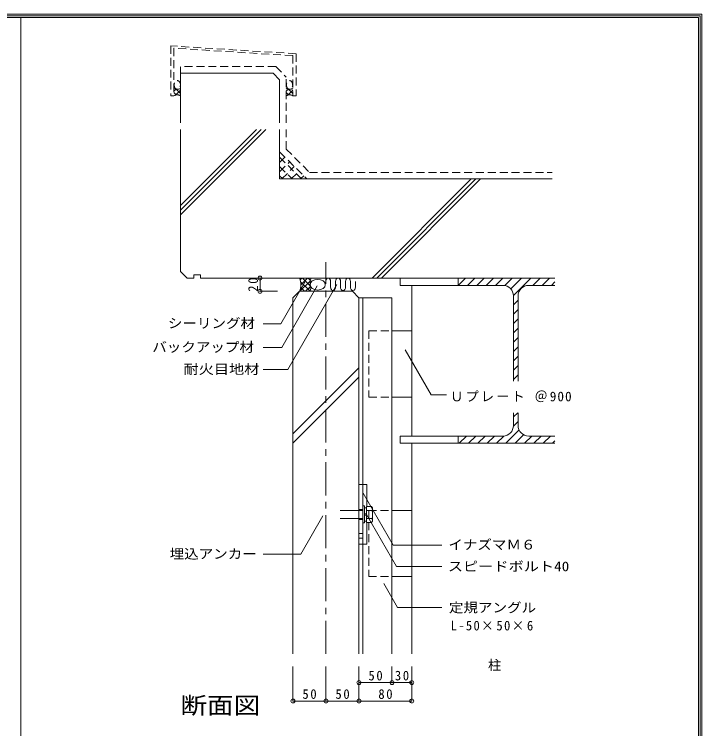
# Model space of a CAD drawing. Units: millimetres at full size, sheet at 1:10. Extents: x -2890 to 2450, y -2020 to 1800.
# Drawn here: x 1409 to 2450, y 719 to 1800 of the extents above; entities that cross this region are included whole.
import ezdxf
from ezdxf.enums import TextEntityAlignment as Align

# ---------------------------------------------------------------- set-up
doc = ezdxf.new("R2010")
doc.units = ezdxf.units.MM
doc.header["$LTSCALE"] = 10
doc.header["$PDMODE"] = 32
doc.header["$PDSIZE"] = 6
for name, pattern in [('CHAIN1', [8, 5, -1, 1, -1]), ('DASHED1', [1.8, 1.2, -0.6]), ('DASHED2', [3, 2, -1])]:
    doc.linetypes.add(name, pattern=pattern)
doc.layers.add('0-0', color=7, linetype='Continuous', lineweight=18)
doc.styles.add('ＭＳ ゴシック', font='')
doc.styles.get('ＭＳ ゴシック').set_extended_font_data('MS Gothic')

msp = doc.modelspace()

# ---------------------------------------------------------------- linework, layer by layer
at = {"layer": '0-0'}
for p, q in [((2450, 1800), (-2890, 1800)), ((2447.5, 1797.5), (-2887.5, 1797.5)), ((2445, 1795), (-2885, 1795)), ((1419, 1795), (1419, -1815)), ((2447.5, -1820), (2447.5, 1797.5)), ((2450, -1820), (2450, 1800)), ((1660.83, 1635.81), (1660.83, 1710.81)), ((1800.83, 1710.81), (1660.83, 1710.81)), ((1800.83, 1710.81), (1810.83, 1700.81)), ((1810.83, 1700.81), (1810.83, 1635.81)), ((1660.83, 1410.81), (1660.83, 1625.81)), ((1775.72, 1625.81), (1660.83, 1510.92)), ((1789.86, 1625.81), (1660.83, 1496.77)), ((1782.79, 1625.81), (1660.83, 1503.85)), ((1810.83, 1625.81), (1810.83, 1550.81)), ((1810.83, 1589.92), (1811.88, 1590.97)), ((1810.83, 1550.81), (2223.54, 1550.81)), ((2100.72, 1550.78), (1950.72, 1400.78)), ((2107.79, 1550.78), (1957.79, 1400.78)), ((2114.86, 1550.78), (1964.86, 1400.78)), ((1660.83, 1410.81), (1670.83, 1400.81)), ((1680.83, 1405.81), (1680.83, 1400.81)), ((1670.83, 1400.81), (1680.83, 1400.81)), ((1690.83, 1400.81), (1840.83, 1400.81)), ((1840.83, 1400.81), (2015.83, 1400.81)), ((1841.44, 1380.81), (1857.36, 1396.73)), ((1841.89, 1398.17), (1844.47, 1400.75)), ((1842.6, 1395.19), (1856.98, 1380.81)), ((1842.97, 1390.82), (1852.96, 1400.81)), ((1845.46, 1400.81), (1856.75, 1389.53)), ((1853.95, 1400.81), (1857.49, 1397.27)), ((1888.06, 1395.91), (1888.06, 1386.91)), ((1895.56, 1386.91), (1895.56, 1395.91)), ((1903.06, 1395.91), (1903.06, 1386.91)), ((1910.56, 1386.91), (1910.56, 1395.91)), ((1918.06, 1395.91), (1918.06, 1386.91)), ((1925.56, 1386.91), (1925.56, 1395.91)), ((1993.46, 1400.81), (1993.46, 1389.81)), ((1993.46, 1400.78), (2227.72, 1400.78)), ((2025.83, 1400.78), (2125.83, 1400.78)), ((2080.96, 1389.81), (2080.96, 1400.81)), ((2081.16, 1389.81), (2092.16, 1400.81)), ((2095.31, 1389.81), (2106.31, 1400.81)), ((2109.45, 1389.81), (2120.45, 1400.81)), ((2123.59, 1389.81), (2134.59, 1400.81)), ((2137.73, 1389.81), (2148.73, 1400.81)), ((2151.65, 1389.58), (2162.87, 1400.81)), ((2160.79, 1384.58), (2177.02, 1400.81)), ((2164.94, 1374.59), (2191.16, 1400.81)), ((2194.3, 1389.81), (2205.3, 1400.81)), ((2208.44, 1389.81), (2219.44, 1400.81)), ((2222.59, 1389.81), (2227.72, 1394.94)), ((1842.64, 1386.66), (1848.49, 1380.81)), ((1849.93, 1380.81), (1856.88, 1387.77)), ((2148.96, 1389.81), (1993.46, 1389.81)), ((2010.96, 1389.81), (2010.96, 1161.81)), ((2187.96, 1389.81), (2227.72, 1389.81)), ((1830.96, 1370.81), (1840.96, 1380.81)), ((1840.96, 1380.81), (1920.96, 1380.81)), ((1858.41, 1380.81), (1858.55, 1380.94)), ((1920.96, 1380.81), (1930.96, 1370.81)), ((2164.96, 1373.81), (2164.96, 1244.83)), ((2171.96, 1373.81), (2171.96, 1244.83)), ((1830.96, 1370.81), (1830.96, 832.06)), ((1930.96, 1370.81), (1980.96, 1370.81)), ((1930.96, 1370.81), (1930.96, 832.06)), ((1936.96, 1370.81), (1936.96, 1140.58)), ((1980.96, 1370.81), (1980.96, 1140.9)), ((2164.96, 1360.47), (2171.96, 1367.47)), ((2164.96, 1346.33), (2171.96, 1353.33)), ((2164.96, 1332.19), (2171.96, 1339.19)), ((1980.79, 1320.81), (2011.03, 1320.81)), ((2164.96, 1318.04), (2171.96, 1325.05)), ((2164.96, 1303.9), (2171.96, 1310.9)), ((2164.96, 1289.76), (2171.96, 1296.76)), ((2164.96, 1275.62), (2171.96, 1282.62)), ((1930.96, 1264.95), (1830.96, 1164.95)), ((2164.96, 1261.48), (2171.96, 1268.48)), ((2164.96, 1247.33), (2171.96, 1254.33)), ((1930.96, 1250.81), (1830.96, 1150.81)), ((1981, 1220.81), (2010.83, 1220.81)), ((2164.96, 1177.81), (2164.96, 1197.2)), ((2164.96, 1190.77), (2171.4, 1197.2)), ((2171.96, 1177.81), (2171.96, 1197)), ((2164.92, 1176.58), (2171.96, 1183.62)), ((2153.29, 1150.81), (2173.48, 1171)), ((1993.46, 1161.81), (1993.46, 1150.81)), ((2148.96, 1161.81), (1993.46, 1161.81)), ((2080.96, 1150.81), (2080.96, 1161.81)), ((2082.58, 1150.81), (2093.58, 1161.81)), ((2096.72, 1150.81), (2107.72, 1161.81)), ((2110.86, 1150.81), (2121.86, 1161.81)), ((2125.01, 1150.81), (2136.01, 1161.81)), ((2139.15, 1150.81), (2150.2, 1161.86)), ((2167.43, 1150.81), (2180.36, 1163.73)), ((2181.58, 1150.81), (2192.58, 1161.81)), ((2187.96, 1161.81), (2227.72, 1161.81)), ((2195.72, 1150.81), (2206.72, 1161.81)), ((2209.86, 1150.81), (2220.86, 1161.81)), ((1993.46, 1150.81), (2227.72, 1150.81)), ((2010.96, 1150.81), (2010.96, 832.06)), ((2224, 1150.81), (2227.72, 1154.53)), ((1936.96, 1140.81), (1936.96, 1078.26)), ((1980.96, 1140.81), (1980.96, 832.06)), ((1930.96, 1111.42), (1930.96, 1115.81)), ((1930.96, 1088.26), (1942.96, 1088.26)), ((1936.96, 1088.26), (1936.96, 998.26)), ((1942.96, 1088.26), (1942.96, 1055.36)), ((1936.94, 1049.26), (1902.26, 1049.26)), ((1939.26, 1056.26), (1936.96, 1056.26)), ((1939.26, 1030.26), (1939.26, 1056.26)), ((1939.26, 1053.26), (1942.26, 1053.26)), ((1942.26, 1055.36), (1950.05, 1055.36)), ((1942.26, 1031.16), (1942.26, 1055.36)), ((1950.26, 1049.31), (1942.26, 1049.31)), ((1951.27, 1053.26), (1950.05, 1055.36)), ((1950.26, 1049.31), (1951.27, 1051.04)), ((1950.26, 1049.31), (1951.27, 1047.58)), ((1951.27, 1033.26), (1951.27, 1053.26)), ((1981.15, 1049.31), (2010.93, 1049.31)), ((1939.26, 1044.26), (1942.26, 1044.26)), ((1939.26, 1042.26), (1942.26, 1042.26)), ((1950.26, 1037.21), (1951.27, 1038.94)), ((1936.94, 1037.26), (1902.26, 1037.26)), ((1939.26, 1030.26), (1936.96, 1030.26)), ((1939.26, 1033.26), (1942.26, 1033.26)), ((1950.26, 1037.21), (1942.26, 1037.21)), ((1942.26, 1031.16), (1950.05, 1031.16)), ((1942.96, 1031.16), (1942.96, 998.26)), ((1951.27, 1033.26), (1950.05, 1031.16)), ((1950.26, 1037.21), (1951.27, 1035.48)), ((1936.96, 1008.26), (1936.96, 832.06)), ((1981.99, 949.31), (2010.93, 949.31))]:
    msp.add_line(p, q, dxfattribs=at)
at = {"layer": '0-0', "linetype": 'DASHED1'}
for p, q in [((1646.03, 1752.19), (1646.03, 1676.6)), ((1835.63, 1740.31), (1646.03, 1752.19)), ((1650.83, 1748.67), (1650.83, 1676.6)), ((1830.83, 1737.4), (1650.83, 1748.67)), ((1830.83, 1737.4), (1830.83, 1676.6)), ((1835.63, 1740.31), (1835.63, 1676.6)), ((1804.97, 1720.81), (1660.83, 1720.81)), ((1660.83, 1710.81), (1660.83, 1720.66)), ((1804.97, 1720.81), (1820.83, 1704.95)), ((1820.83, 1635.81), (1820.83, 1704.95)), ((1650.83, 1683.54), (1654.02, 1686.73)), ((1654.15, 1686.71), (1660.83, 1680.03)), ((1820.83, 1683.54), (1824.02, 1686.73)), ((1824.15, 1686.71), (1830.83, 1680.03)), ((1646.03, 1676.6), (1650.83, 1676.6)), ((1650.83, 1681.55), (1654.32, 1678.06)), ((1653.7, 1677.92), (1660.83, 1685.06)), ((1820.83, 1681.55), (1824.32, 1678.06)), ((1823.7, 1677.92), (1830.83, 1685.06)), ((1835.63, 1676.6), (1830.83, 1676.6)), ((1820.83, 1596.16), (1820.83, 1625.81)), ((1810.83, 1592.02), (1852.04, 1550.81)), ((1820.83, 1596.16), (1856.18, 1560.81)), ((1810.83, 1575.78), (1818.95, 1583.9)), ((1810.83, 1583.82), (1843.84, 1550.81)), ((1810.83, 1561.64), (1826.02, 1576.83)), ((1810.83, 1569.68), (1829.69, 1550.81)), ((1814.14, 1550.81), (1833.09, 1569.76)), ((1828.28, 1550.81), (1840.16, 1562.69)), ((1856.18, 1560.81), (2223.54, 1560.81)), ((1810.83, 1555.53), (1815.55, 1550.81)), ((1842.42, 1550.81), (1847.23, 1555.62)), ((1945.96, 1320.81), (1945.96, 1220.81)), ((1945.96, 1320.81), (1981, 1320.81)), ((1945.96, 1220.81), (1980.79, 1220.81)), ((1945.68, 1049.31), (1945.68, 949.31)), ((1945.68, 1049.31), (1980.74, 1049.31)), ((1945.68, 949.31), (1981.57, 949.31))]:
    msp.add_line(p, q, dxfattribs=at)
at = {"layer": '0-0', "color": 4, "linetype": 'CHAIN1'}
msp.add_line((1880.96, 832.06), (1880.96, 1425.07), dxfattribs=at)
at = {"layer": '0-0', "color": 4}
for p, q in [((1781.11, 1380.81), (1781.11, 1400.81)), ((1781.11, 1400.81), (1807.44, 1400.81)), ((1849.23, 1394.85), (1812.81, 1331.78)), ((1867.82, 1389.08), (1813.95, 1295.78)), ((1897.31, 1391), (1823, 1262.3)), ((1781.11, 1380.81), (1807.44, 1380.81)), ((1812.81, 1331.78), (1785.74, 1331.78)), ((1813.95, 1295.78), (1785.74, 1295.78)), ((2001.11, 1292.37), (2040.44, 1224.26)), ((1823, 1262.3), (1785.74, 1262.3)), ((2063.32, 1224.26), (2040.44, 1224.26)), ((1937.52, 1075.5), (1982.91, 996.88)), ((1876.13, 1040.94), (1842.83, 983.27)), ((1942.45, 1042.9), (1987.82, 964.32)), ((1982.91, 996.88), (2056.63, 996.88)), ((1842.83, 983.27), (1785.74, 983.27)), ((1987.82, 964.32), (2056.63, 964.32)), ((1968.45, 938.55), (1989.42, 902.23)), ((1989.42, 902.23), (2056.63, 902.23)), ((1830.96, 760.9), (1830.96, 812.94)), ((1880.96, 760.9), (1880.96, 812.94)), ((1930.96, 760.9), (1930.96, 812.94)), ((1930.96, 788.86), (1930.96, 812.94)), ((1980.97, 788.86), (1980.97, 812.94)), ((2010.97, 760.9), (2010.97, 812.94)), ((2010.97, 788.86), (2010.97, 812.94)), ((1980.97, 788.86), (1930.96, 788.86)), ((2010.97, 788.86), (1980.97, 788.86)), ((1830.96, 760.9), (1880.96, 760.9)), ((1880.96, 760.9), (1930.96, 760.9)), ((1930.96, 760.9), (2010.97, 760.9))]:
    msp.add_line(p, q, dxfattribs=at)
at = {"layer": '0-0', "color": 4, "linetype": 'DASHED2'}
for p, q in [((1936.96, 1050.76), (1930.96, 1050.76)), ((1936.96, 1035.76), (1930.96, 1035.76))]:
    msp.add_line(p, q, dxfattribs=at)
at = {"layer": '0-0', "color": 4, "linetype": 'DASHED1'}
for p, q in [((1936.96, 1014.26), (1930.96, 1014.26)), ((1936.96, 1007.26), (1930.96, 1007.26))]:
    msp.add_line(p, q, dxfattribs=at)
at = {"layer": '0-0'}
for points in [[(2200, -2015), (2445, -1820), (2445, 1795)], [(1680.83, 1405.81), (1690.83, 1405.81), (1690.83, 1400.81)], [(1930.96, 1088.26), (1930.96, 998.26), (1942.96, 998.26)]]:
    msp.add_lwpolyline(points, dxfattribs=at)
at = {"layer": '0-0', "linetype": 'DASHED1'}
for centre, radius, start, end in [((1655.83, 1699.61), 13, 247.38477, 292.61523), ((1825.83, 1699.61), 13, 247.38477, 292.61523), ((1655.83, 1669.53), 8.66, 54.73723, 125.26276), ((1825.83, 1669.53), 8.66, 54.73723, 125.26276)]:
    msp.add_arc(centre, radius, start, end, dxfattribs=at)
at = {"layer": '0-0'}
for centre, radius, start, end in [((1817.08, 1390.81), 25.9, 337.28204, 22.71664), ((1884.24, 1390.81), 27.52, 158.69402, 201.30598), ((2148.96, 1373.81), 16, 0, 90), ((2187.96, 1373.81), 16, 90, 180), ((2148.96, 1177.81), 16, 270, 0), ((2187.96, 1177.81), 16, 180, 270)]:
    msp.add_arc(centre, radius, start, end, dxfattribs=at)
at = {"layer": '0-0', "linetype": 'DASHED1'}
for centre in [(1655.83, 1693.1), (1825.83, 1693.1)]:
    msp.add_ellipse(centre, major_axis=(0, 6.5), ratio=0.7304, dxfattribs=at)
at = {"layer": '0-0'}
msp.add_ellipse((1868.46, 1390.81), major_axis=(11.5, 0), ratio=0.6955, dxfattribs=at)
for centre, start_param, end_param in [((1884.31, 1395.91), 4.712389, 7.8539816), ((1899.31, 1395.91), 4.712389, 7.8539816), ((1914.31, 1395.91), 4.712389, 7.8539816), ((1891.81, 1386.91), 1.5707963, 4.712389), ((1906.81, 1386.91), 1.5707963, 4.712389), ((1921.81, 1386.91), 1.5707963, 4.712389)]:
    msp.add_ellipse(centre, major_axis=(0, 5), ratio=0.75, start_param=start_param, end_param=end_param, dxfattribs=at)
at = {"layer": '0-0', "color": 4}
for p in [(1781.11, 1400.81), (1781.11, 1380.81), (1930.96, 788.86), (1980.97, 788.86), (2010.97, 788.86), (1830.96, 760.9), (1880.96, 760.9), (1930.96, 760.9), (2010.97, 760.9)]:
    msp.add_point(p, dxfattribs=at)

# ---------------------------------------------------------------- texts
at = {"layer": '0-0', "style": 'ＭＳ ゴシック'}
for s, width, p in [('シーリング材', 1.1, (1641.6, 1320.78)), ('バックアップ材', 1.1, (1617.98, 1284.78)), ('耐火目地材', 1.15, (1665.23, 1251.3)), ('イナズマＭ６', 1.1, (2066.34, 985.8)), ('埋込アンカー', 1.1, (1644.25, 971.87)), ('スピードボルト40', 1.15, (2065.49, 952.92)), ('定規アングル', 1.1, (2067.2, 890.56))]:
    msp.add_text(s, height=14.66, dxfattribs=dict(at, width=width)).set_placement(p, align=Align.BOTTOM_LEFT)
msp.add_text('柱', height=14.66, dxfattribs=at).set_placement((2126.33, 803.6), align=Align.BOTTOM_LEFT)
at = {"layer": '0-0', "color": 2, "style": 'ＭＳ ゴシック', "width": 1.15}
msp.add_text('断面図', height=25.66, dxfattribs=at).set_placement((1660.61, 733.71), align=Align.BOTTOM_LEFT)
at = {"layer": '0-0', "insert": (1778.11, 1380.18), "char_height": 14.66, "attachment_point": 7, "rotation": 90, "style": 'ＭＳ ゴシック'}
msp.add_mtext('\\T1.27;\\W0.95;20', dxfattribs=at)
at = {"layer": '0-0', "char_height": 14.66, "attachment_point": 7, "style": 'ＭＳ ゴシック'}
for s, insert in [('\\T1.16;Ｕプレート\\~＠900', (2069.16, 1213.07)), ('\\T1.22;\\W0.95;L-50×50×6', (2069.76, 867.5)), ('\\T1.27;\\W0.95;50', (1945.34, 791.86)), ('\\T1.27;\\W0.95;30', (1985.34, 791.86)), ('\\T1.27;\\W0.95;50', (1845.34, 763.9)), ('\\T1.27;\\W0.95;50', (1895.34, 763.9)), ('\\T1.27;\\W0.95;80', (1960.34, 763.9))]:
    msp.add_mtext(s, dxfattribs=dict(at, insert=insert))

doc.saveas('drawing.dxf')
